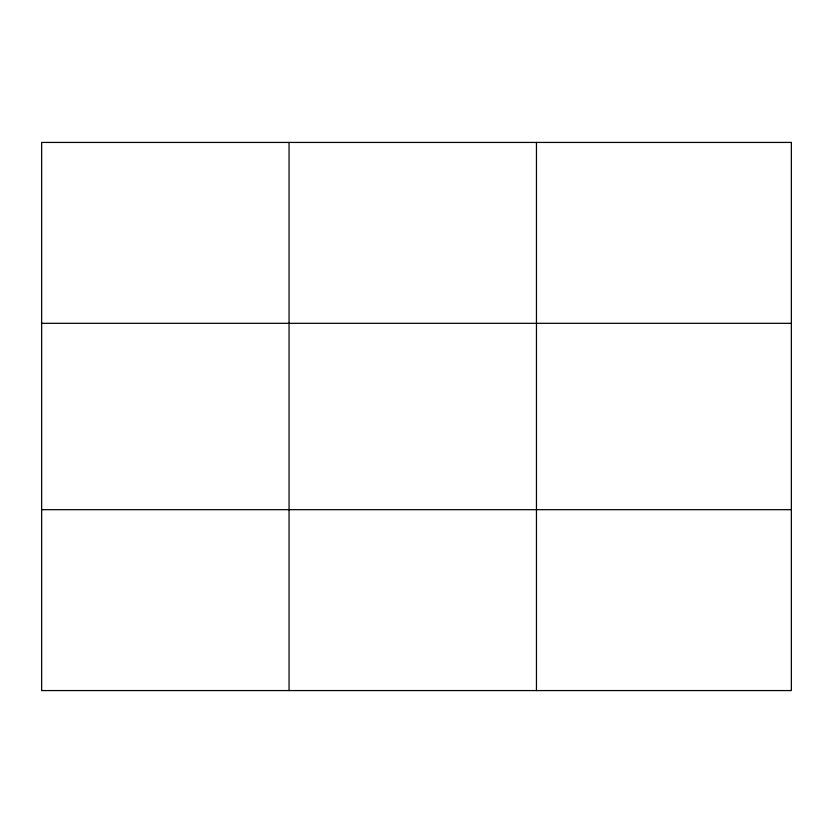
<?xml version="1.0" encoding="UTF-8"?>
<svg xmlns="http://www.w3.org/2000/svg" width="833" height="833" viewBox="0 0 833 833"><rect width="100%" height="100%" fill="white"/><g stroke="black" fill="none" stroke-linecap="round" stroke-linejoin="round"><path stroke-width="1.25" d="M289.051 142.433L289.051 690.567M536.452 142.433L536.452 690.567M41.65 323.319L791.35 323.319M41.65 509.681L791.35 509.681M791.35 142.433L791.35 690.567L41.65 690.567L41.65 142.433L791.35 142.433"/></g></svg>
